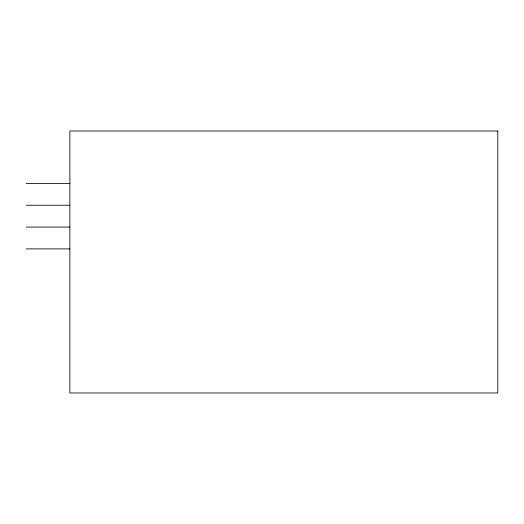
<?xml version="1.0" encoding="UTF-8"?>
<svg xmlns="http://www.w3.org/2000/svg" width="524" height="524" viewBox="0 0 524 524"><rect width="100%" height="100%" fill="white"/><g stroke="black" fill="none" stroke-linecap="round" stroke-linejoin="round"><path stroke-width="0.79" d="M26.213 183.4L69.875 183.4M26.213 205.238L69.875 205.238M26.213 227.069L69.875 227.069M26.213 248.9L69.875 248.9M497.8 131.007L69.875 131.007L69.875 392.993L497.8 392.993L497.8 131.007"/></g></svg>
